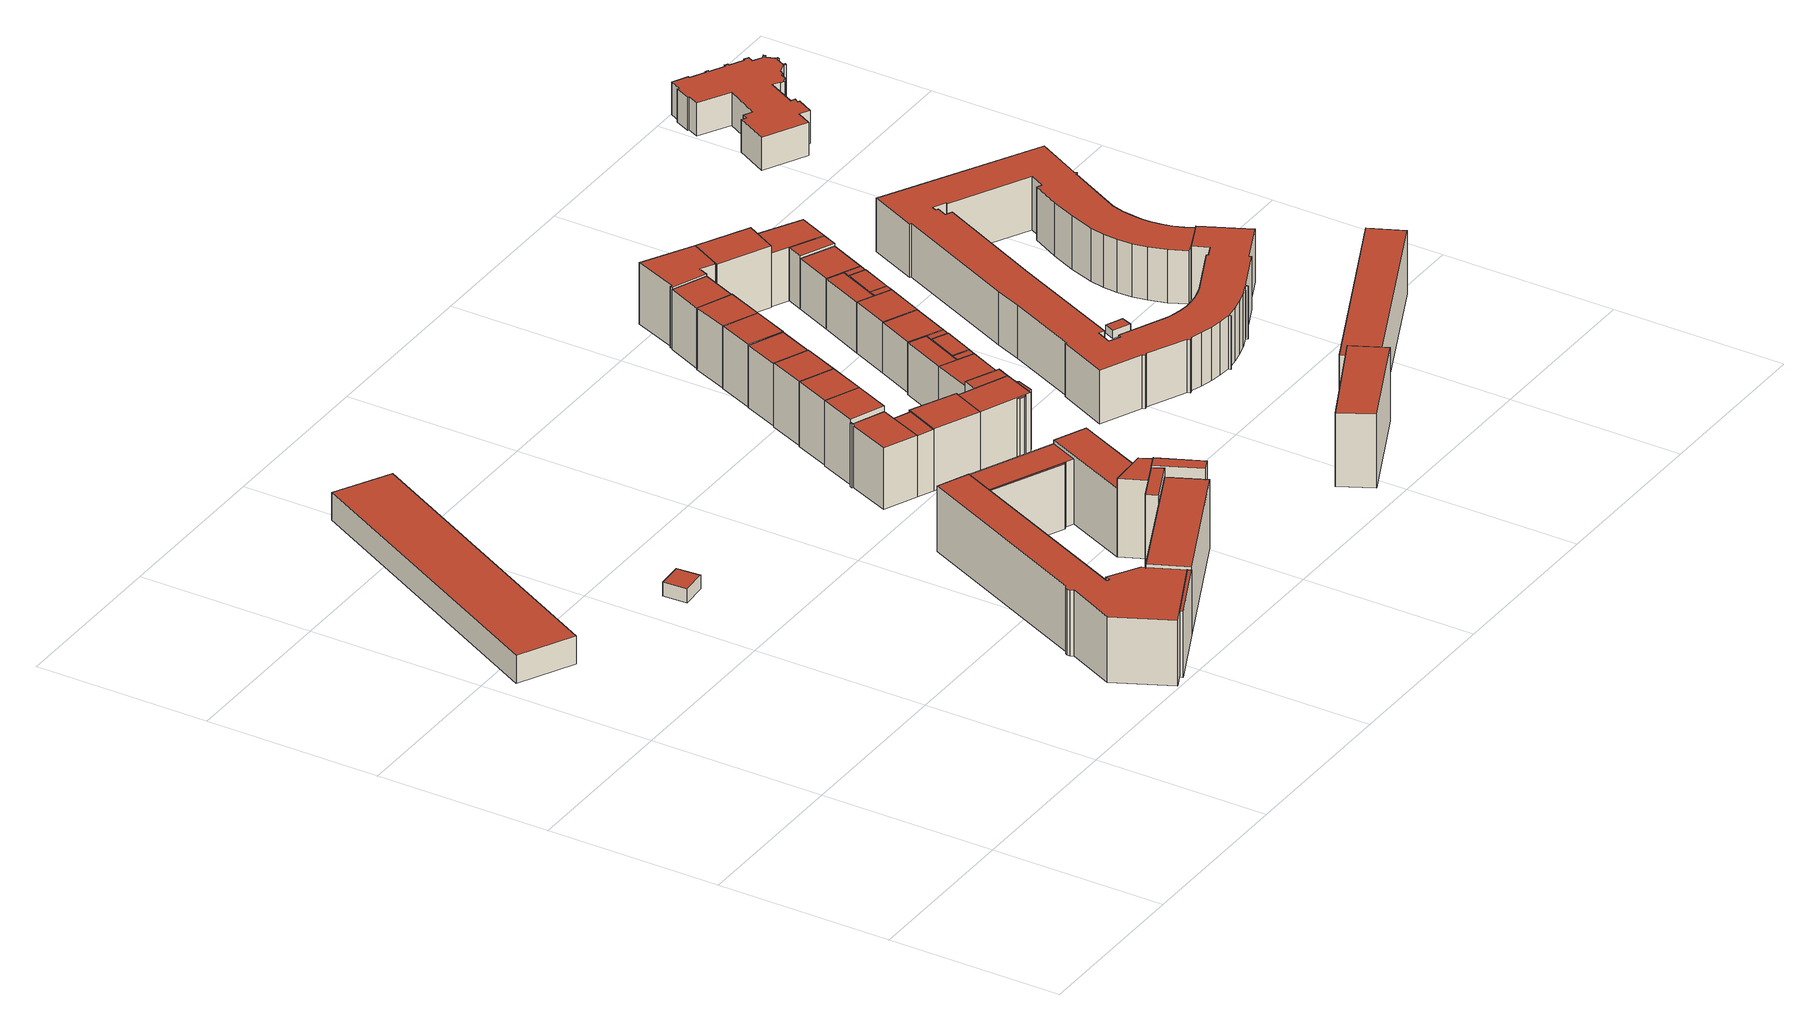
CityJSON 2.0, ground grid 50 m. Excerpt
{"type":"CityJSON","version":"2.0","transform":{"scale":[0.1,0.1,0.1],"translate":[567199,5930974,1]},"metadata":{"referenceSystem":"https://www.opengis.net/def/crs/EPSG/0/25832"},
"CityObjects":{
"building1":{"type":"Building","attributes":{"Gemeindeschluessel":"02000000","function":"31001_2140","roofType":"1000","measuredHeight":8.21,"storeysAboveGround":1},"geometry":[{"type":"Solid","lod":"2","boundaries":[[[[0,1,2,3]],[[4,5,1,0]],[[6,7,5,4]],[[3,2,7,6]],[[4,0,3,6]],[[1,5,7,2]]]],"semantics":{"surfaces":[{"type":"WallSurface"},{"type":"RoofSurface","Flaechenneigung":"90","Flaechenrichtung":"0","Flaechengroesse":"1598.87784743604"},{"type":"GroundSurface"}],"values":[[0,0,0,0,1,2]]}}]},
"building2":{"type":"Building","attributes":{"Gemeindeschluessel":"02000000","function":"31001_2611","roofType":"1000","measuredHeight":4.1,"storeysAboveGround":1},"address":[{"country":"Germany","locality":"Hamburg","thoroughfareNumber":"12","thoroughfareName":"Veddeler Damm","postcode":"20539"}],"geometry":[{"type":"Solid","lod":"2","boundaries":[[[[8,9,10,11]],[[12,13,9,8]],[[14,15,13,12]],[[11,10,15,14]],[[12,8,11,14]],[[9,13,15,10]]]],"semantics":{"surfaces":[{"type":"WallSurface"},{"type":"RoofSurface","Flaechenneigung":"90","Flaechenrichtung":"0","Flaechengroesse":"51.1236365058944"},{"type":"GroundSurface"}],"values":[[0,0,0,0,1,2]]}}]},
"building3":{"type":"Building","attributes":{"Gemeindeschluessel":"02000000","function":"31001_1120"},"children":["building3-1","building3-2","building3-3","building3-4","building3-5","building3-6","building3-7","building3-8","building3-9"]},
"building3-1":{"type":"BuildingPart","attributes":{"roofType":"1000","measuredHeight":19.48,"storeysAboveGround":6},"parents":["building3"],"geometry":[{"type":"Solid","lod":"2","boundaries":[[[[16,17,18,19]],[[20,21,17,16]],[[22,23,21,20]],[[19,18,23,22]],[[20,16,19,22]],[[17,21,23,18]]]],"semantics":{"surfaces":[{"type":"WallSurface"},{"type":"RoofSurface","Flaechenneigung":"90","Flaechenrichtung":"0","Flaechengroesse":"20.2384766675561"},{"type":"GroundSurface"}],"values":[[0,0,0,0,1,2]]}}]},
"building3-2":{"type":"BuildingPart","attributes":{"roofType":"1000","measuredHeight":20.31,"storeysAboveGround":6},"parents":["building3"],"geometry":[{"type":"Solid","lod":"2","boundaries":[[[[24,25,26,27]],[[28,29,25,24]],[[30,17,29,28]],[[27,26,17,30]],[[28,24,27,30]],[[25,29,17,26]]]],"semantics":{"surfaces":[{"type":"WallSurface"},{"type":"RoofSurface","Flaechenneigung":"90","Flaechenrichtung":"0","Flaechengroesse":"475.011597024466"},{"type":"GroundSurface"}],"values":[[0,0,0,0,1,2]]}}]},
"building3-3":{"type":"BuildingPart","attributes":{"roofType":"1000","measuredHeight":22.91,"storeysAboveGround":6},"parents":["building3"],"geometry":[{"type":"Solid","lod":"2","boundaries":[[[[31,32,33,34]],[[35,36,32,31]],[[37,25,36,35]],[[34,33,25,37]],[[35,31,34,37]],[[32,36,25,33]]]],"semantics":{"surfaces":[{"type":"WallSurface"},{"type":"RoofSurface","Flaechenneigung":"90","Flaechenrichtung":"0","Flaechengroesse":"43.514728936818"},{"type":"GroundSurface"}],"values":[[0,0,0,0,1,2]]}}]},
"building3-4":{"type":"BuildingPart","attributes":{"roofType":"1000","measuredHeight":23.54,"storeysAboveGround":6},"parents":["building3"],"geometry":[{"type":"Solid","lod":"2","boundaries":[[[[38,39,36,40]],[[41,42,39,38]],[[43,44,42,41]],[[40,36,44,43]],[[41,38,40,43]],[[39,42,44,36]]]],"semantics":{"surfaces":[{"type":"WallSurface"},{"type":"RoofSurface","Flaechenneigung":"90","Flaechenrichtung":"0","Flaechengroesse":"50.4206105010997"},{"type":"GroundSurface"}],"values":[[0,0,0,0,1,2]]}}]},
"building3-5":{"type":"BuildingPart","attributes":{"roofType":"1000","measuredHeight":20.36,"storeysAboveGround":6},"parents":["building3"],"geometry":[{"type":"Solid","lod":"2","boundaries":[[[[45,46,47,48]],[[49,50,46,45]],[[51,52,50,49]],[[48,47,52,51]],[[49,45,48,51]],[[46,50,52,47]]]],"semantics":{"surfaces":[{"type":"WallSurface"},{"type":"RoofSurface","Flaechenneigung":"90","Flaechenrichtung":"0","Flaechengroesse":"252.966087376576"},{"type":"GroundSurface"}],"values":[[0,0,0,0,1,2]]}}]},
"building3-6":{"type":"BuildingPart","attributes":{"roofType":"1000","measuredHeight":23.19,"storeysAboveGround":6},"parents":["building3"],"geometry":[{"type":"Solid","lod":"2","boundaries":[[[[53,47,54,55]],[[56,52,47,53]],[[57,39,52,56]],[[55,54,39,57]],[[56,53,55,57]],[[47,52,39,54]]]],"semantics":{"surfaces":[{"type":"WallSurface"},{"type":"RoofSurface","Flaechenneigung":"90","Flaechenrichtung":"0","Flaechengroesse":"60.3533731929862"},{"type":"GroundSurface"}],"values":[[0,0,0,0,1,2]]}}]},
"building3-7":{"type":"BuildingPart","attributes":{"roofType":"1000","measuredHeight":19.19,"storeysAboveGround":6},"parents":["building3"],"geometry":[{"type":"Solid","lod":"2","boundaries":[[[[58,59,60,61]],[[62,63,59,58]],[[64,46,63,62]],[[61,60,46,64]],[[62,58,61,64]],[[59,63,46,60]]]],"semantics":{"surfaces":[{"type":"WallSurface"},{"type":"RoofSurface","Flaechenneigung":"90","Flaechenrichtung":"0","Flaechengroesse":"230.353299012765"},{"type":"GroundSurface"}],"values":[[0,0,0,0,1,2]]}}]},
"building3-8":{"type":"BuildingPart","attributes":{"roofType":"1000","measuredHeight":19.19,"storeysAboveGround":6},"parents":["building3"],"geometry":[{"type":"Solid","lod":"2","boundaries":[[[[65,66,67,68]],[[69,70,66,65]],[[58,59,70,69]],[[68,67,59,58]],[[69,65,68,58]],[[66,70,59,67]]]],"semantics":{"surfaces":[{"type":"WallSurface"},{"type":"RoofSurface","Flaechenneigung":"90","Flaechenrichtung":"0","Flaechengroesse":"13.6003538344319"},{"type":"GroundSurface"}],"values":[[0,0,0,0,1,2]]}}]},
"building3-9":{"type":"BuildingPart","attributes":{"roofType":"1000","measuredHeight":19.48,"storeysAboveGround":6},"parents":["building3"],"geometry":[{"type":"Solid","lod":"2","boundaries":[[[[71,72,73,74]],[[75,76,72,71]],[[19,18,76,75]],[[77,78,18,19]],[[79,80,78,77]],[[81,82,80,79]],[[83,84,82,81]],[[85,86,84,83]],[[87,88,86,85]],[[89,90,88,87]],[[91,92,90,89]],[[93,63,92,91]],[[94,95,63,93]],[[74,73,95,94]],[[93,91,89,87,85,83,81,79,77,19,75,71,74,94]],[[72,76,18,78,80,82,84,86,88,90,92,63,95,73]]]],"semantics":{"surfaces":[{"type":"WallSurface"},{"type":"RoofSurface","Flaechenneigung":"90","Flaechenrichtung":"0","Flaechengroesse":"1107.69549004497"},{"type":"GroundSurface"}],"values":[[0,0,0,0,0,0,0,0,0,0,0,0,0,0,1,2]]}}]},
"building4":{"type":"Building","attributes":{"Gemeindeschluessel":"02000000","function":"31001_1010"},"children":["building4-1","building4-2","building4-3","building4-4","building4-5"]},
"building4-1":{"type":"BuildingPart","attributes":{"roofType":"1000","measuredHeight":18.25,"storeysAboveGround":6},"parents":["building4"],"geometry":[{"type":"Solid","lod":"2","boundaries":[[[[96,97,98,99]],[[100,101,97,96]],[[102,103,101,100]],[[99,98,103,102]],[[100,96,99,102]],[[97,101,103,98]]]],"semantics":{"surfaces":[{"type":"WallSurface"},{"type":"RoofSurface","Flaechenneigung":"90","Flaechenrichtung":"0","Flaechengroesse":"144.580535252523"},{"type":"GroundSurface"}],"values":[[0,0,0,0,1,2]]}}]},
"building4-2":{"type":"BuildingPart","attributes":{"roofType":"1000","measuredHeight":18.19,"storeysAboveGround":6},"parents":["building4"],"geometry":[{"type":"Solid","lod":"2","boundaries":[[[[104,105,106,107]],[[108,109,105,104]],[[110,98,109,108]],[[107,106,98,110]],[[108,104,107,110]],[[105,109,98,106]]]],"semantics":{"surfaces":[{"type":"WallSurface"},{"type":"RoofSurface","Flaechenneigung":"90","Flaechenrichtung":"0","Flaechengroesse":"53.3741018314201"},{"type":"GroundSurface"}],"values":[[0,0,0,0,1,2]]}}]},
"building4-3":{"type":"BuildingPart","attributes":{"roofType":"1000","measuredHeight":18.32,"storeysAboveGround":6},"parents":["building4"],"geometry":[{"type":"Solid","lod":"2","boundaries":[[[[111,112,113,114]],[[115,116,112,111]],[[117,109,116,115]],[[114,113,109,117]],[[115,111,114,117]],[[112,116,109,113]]]],"semantics":{"surfaces":[{"type":"WallSurface"},{"type":"RoofSurface","Flaechenneigung":"90","Flaechenrichtung":"0","Flaechengroesse":"152.520920486193"},{"type":"GroundSurface"}],"values":[[0,0,0,0,1,2]]}}]},
"building4-4":{"type":"BuildingPart","attributes":{"roofType":"1000","measuredHeight":18.72,"storeysAboveGround":6},"parents":["building4"],"geometry":[{"type":"Solid","lod":"2","boundaries":[[[[118,119,120,121]],[[122,123,119,118]],[[124,101,123,122]],[[121,120,101,124]],[[122,118,121,124]],[[119,123,101,120]]]],"semantics":{"surfaces":[{"type":"WallSurface"},{"type":"RoofSurface","Flaechenneigung":"90","Flaechenrichtung":"0","Flaechengroesse":"0.419170086538552"},{"type":"GroundSurface"}],"values":[[0,0,0,0,1,2]]}}]},
"building4-5":{"type":"BuildingPart","attributes":{"roofType":"1000","measuredHeight":18.32,"storeysAboveGround":6},"parents":["building4"],"geometry":[{"type":"Solid","lod":"2","boundaries":[[[[125,126,112,111]],[[127,128,126,125]],[[111,112,128,127]],[[125,111,127]],[[126,128,112]]]],"semantics":{"surfaces":[{"type":"WallSurface"},{"type":"RoofSurface","Flaechenneigung":"90","Flaechenrichtung":"0","Flaechengroesse":"0.0315678444170683"},{"type":"GroundSurface"}],"values":[[0,0,0,1,2]]}}]},
"building5":{"type":"Building","attributes":{"Gemeindeschluessel":"02000000","function":"31001_1100","roofType":"1000","measuredHeight":19.37,"storeysAboveGround":6},"address":[{"country":"Germany","locality":"Hamburg","thoroughfareNumber":"39","thoroughfareName":"Am Gleise","postcode":"20539"}],"geometry":[{"type":"Solid","lod":"2","boundaries":[[[[129,130,131,132]],[[133,134,130,129]],[[135,136,134,133]],[[132,131,136,135]],[[133,129,132,135]],[[130,134,136,131]]]],"semantics":{"surfaces":[{"type":"WallSurface"},{"type":"RoofSurface","Flaechenneigung":"90","Flaechenrichtung":"0","Flaechengroesse":"117.301415499169"},{"type":"GroundSurface"}],"values":[[0,0,0,0,1,2]]}}]},
"building6":{"type":"Building","attributes":{"Gemeindeschluessel":"02000000","function":"31001_1100","roofType":"1000","measuredHeight":19.08,"storeysAboveGround":6},"address":[{"country":"Germany","locality":"Hamburg","thoroughfareNumber":"38","thoroughfareName":"Am Gleise","postcode":"20539"}],"geometry":[{"type":"Solid","lod":"2","boundaries":[[[[137,138,139,140]],[[133,141,138,137]],[[129,142,141,133]],[[140,139,142,129]],[[133,137,140,129]],[[138,141,142,139]]]],"semantics":{"surfaces":[{"type":"WallSurface"},{"type":"RoofSurface","Flaechenneigung":"90","Flaechenrichtung":"0","Flaechengroesse":"117.122121493033"},{"type":"GroundSurface"}],"values":[[0,0,0,0,1,2]]}}]},
"building7":{"type":"Building","attributes":{"Gemeindeschluessel":"02000000","function":"31001_1010","roofType":"1000","measuredHeight":18.89,"storeysAboveGround":6},"address":[{"country":"Germany","locality":"Hamburg","thoroughfareNumber":"37","thoroughfareName":"Am Gleise","postcode":"20539"}],"geometry":[{"type":"Solid","lod":"2","boundaries":[[[[143,144,145,140]],[[146,147,144,143]],[[137,148,147,146]],[[140,145,148,137]],[[146,143,140,137]],[[144,147,148,145]]]],"semantics":{"surfaces":[{"type":"WallSurface"},{"type":"RoofSurface","Flaechenneigung":"90","Flaechenrichtung":"0","Flaechengroesse":"116.671436003389"},{"type":"GroundSurface"}],"values":[[0,0,0,0,1,2]]}}]},
"building8":{"type":"Building","attributes":{"Gemeindeschluessel":"02000000","function":"31001_1010"},"children":["building8-1","building8-2","building8-3","building8-4"]},
"building8-1":{"type":"BuildingPart","attributes":{"roofType":"1000","measuredHeight":17.76,"storeysAboveGround":6},"parents":["building8"],"geometry":[{"type":"Solid","lod":"2","boundaries":[[[[149,150,151,152]],[[153,154,150,149]],[[155,156,154,153]],[[152,151,156,155]],[[153,149,152,155]],[[150,154,156,151]]]],"semantics":{"surfaces":[{"type":"WallSurface"},{"type":"RoofSurface","Flaechenneigung":"90","Flaechenrichtung":"0","Flaechengroesse":"155.997588769019"},{"type":"GroundSurface"}],"values":[[0,0,0,0,1,2]]}}]},
"building8-2":{"type":"BuildingPart","attributes":{"roofType":"1000","measuredHeight":17.75,"storeysAboveGround":6},"parents":["building8"],"geometry":[{"type":"Solid","lod":"2","boundaries":[[[[157,158,159,160]],[[161,162,158,157]],[[153,154,162,161]],[[160,159,154,153]],[[161,157,160,153]],[[158,162,154,159]]]],"semantics":{"surfaces":[{"type":"WallSurface"},{"type":"RoofSurface","Flaechenneigung":"90","Flaechenrichtung":"0","Flaechengroesse":"39.8793027315637"},{"type":"GroundSurface"}],"values":[[0,0,0,0,1,2]]}}]},
"building8-3":{"type":"BuildingPart","attributes":{"roofType":"1000","measuredHeight":17.76,"storeysAboveGround":6},"parents":["building8"],"geometry":[{"type":"Solid","lod":"2","boundaries":[[[[163,164,165,166]],[[167,168,164,163]],[[169,170,168,167]],[[166,165,170,169]],[[167,163,166,169]],[[164,168,170,165]]]],"semantics":{"surfaces":[{"type":"WallSurface"},{"type":"RoofSurface","Flaechenneigung":"90","Flaechenrichtung":"0","Flaechengroesse":"4.42548592346899"},{"type":"GroundSurface"}],"values":[[0,0,0,0,1,2]]}}]},
"building8-4":{"type":"BuildingPart","attributes":{"roofType":"1000","measuredHeight":17.76,"storeysAboveGround":6},"parents":["building8"],"geometry":[{"type":"Solid","lod":"2","boundaries":[[[[171,172,173,174]],[[175,176,172,171]],[[177,178,176,175]],[[174,173,178,177]],[[175,171,174,177]],[[172,176,178,173]]]],"semantics":{"surfaces":[{"type":"WallSurface"},{"type":"RoofSurface","Flaechenneigung":"90","Flaechenrichtung":"0","Flaechengroesse":"1.56717846782718"},{"type":"GroundSurface"}],"values":[[0,0,0,0,1,2]]}}]},
"building9":{"type":"Building","attributes":{"Gemeindeschluessel":"02000000","function":"31001_1010","roofType":"1000","measuredHeight":18.41,"storeysAboveGround":5},"address":[{"country":"Germany","locality":"Hamburg","thoroughfareNumber":"36","thoroughfareName":"Am Gleise","postcode":"20539"}],"geometry":[{"type":"Solid","lod":"2","boundaries":[[[[179,180,181,182]],[[183,184,180,179]],[[185,186,184,183]],[[182,181,186,185]],[[183,179,182,185]],[[180,184,186,181]]]],"semantics":{"surfaces":[{"type":"WallSurface"},{"type":"RoofSurface","Flaechenneigung":"90","Flaechenrichtung":"0","Flaechengroesse":"116.583416994114"},{"type":"GroundSurface"}],"values":[[0,0,0,0,1,2]]}}]},
"building10":{"type":"Building","attributes":{"Gemeindeschluessel":"02000000","function":"31001_1010"},"children":["building10-1","building10-2"]},
"building10-1":{"type":"BuildingPart","attributes":{"roofType":"1000","measuredHeight":16.32,"storeysAboveGround":4},"parents":["building10"],"geometry":[{"type":"Solid","lod":"2","boundaries":[[[[187,188,189,190]],[[191,192,188,187]],[[193,194,192,191]],[[190,189,194,193]],[[191,187,190,193]],[[188,192,194,189]]]],"semantics":{"surfaces":[{"type":"WallSurface"},{"type":"RoofSurface","Flaechenneigung":"90","Flaechenrichtung":"0","Flaechengroesse":"121.783193025141"},{"type":"GroundSurface"}],"values":[[0,0,0,0,1,2]]}}]},
"building10-2":{"type":"BuildingPart","attributes":{"roofType":"1000","measuredHeight":16.32,"storeysAboveGround":4},"parents":["building10"],"geometry":[{"type":"Solid","lod":"2","boundaries":[[[[195,196,197,198]],[[199,200,196,195]],[[191,192,200,199]],[[198,197,192,191]],[[199,195,198,191]],[[196,200,192,197]]]],"semantics":{"surfaces":[{"type":"WallSurface"},{"type":"RoofSurface","Flaechenneigung":"90","Flaechenrichtung":"0","Flaechengroesse":"11.161284973459"},{"type":"GroundSurface"}],"values":[[0,0,0,0,1,2]]}}]},
"building11":{"type":"Building","attributes":{"Gemeindeschluessel":"02000000","function":"31001_1010","roofType":"1000","measuredHeight":18.36,"storeysAboveGround":5},"address":[{"country":"Germany","locality":"Hamburg","thoroughfareNumber":"35","thoroughfareName":"Am Gleise","postcode":"20539"}],"geometry":[{"type":"Solid","lod":"2","boundaries":[[[[201,202,203,204]],[[205,206,202,201]],[[207,208,206,205]],[[204,203,208,207]],[[205,201,204,207]],[[202,206,208,203]]]],"semantics":{"surfaces":[{"type":"WallSurface"},{"type":"RoofSurface","Flaechenneigung":"90","Flaechenrichtung":"0","Flaechengroesse":"117.001571006438"},{"type":"GroundSurface"}],"values":[[0,0,0,0,1,2]]}}]},
"building12":{"type":"Building","attributes":{"Gemeindeschluessel":"02000000","function":"31001_1010","roofType":"1000","measuredHeight":18.22,"storeysAboveGround":5},"address":[{"country":"Germany","locality":"Hamburg","thoroughfareNumber":"34","thoroughfareName":"Am Gleise","postcode":"20539"}],"geometry":[{"type":"Solid","lod":"2","boundaries":[[[[209,210,211,212]],[[201,213,210,209]],[[204,214,213,201]],[[212,211,214,204]],[[201,209,212,204]],[[210,213,214,211]]]],"semantics":{"surfaces":[{"type":"WallSurface"},{"type":"RoofSurface","Flaechenneigung":"90","Flaechenrichtung":"0","Flaechengroesse":"118.142416499075"},{"type":"GroundSurface"}],"values":[[0,0,0,0,1,2]]}}]},
"building13":{"type":"Building","attributes":{"Gemeindeschluessel":"02000000","function":"31001_1010"},"children":["building13-1","building13-2"]},
"building13-1":{"type":"BuildingPart","attributes":{"roofType":"1000","measuredHeight":15.54,"storeysAboveGround":4},"parents":["building13"],"geometry":[{"type":"Solid","lod":"2","boundaries":[[[[215,216,217,218]],[[219,220,216,215]],[[221,222,220,219]],[[218,217,222,221]],[[219,215,218,221]],[[216,220,222,217]]]],"semantics":{"surfaces":[{"type":"WallSurface"},{"type":"RoofSurface","Flaechenneigung":"90","Flaechenrichtung":"0","Flaechengroesse":"48.4548168697514"},{"type":"GroundSurface"}],"values":[[0,0,0,0,1,2]]}}]},
"building13-2":{"type":"BuildingPart","attributes":{"roofType":"1000","measuredHeight":15.31,"storeysAboveGround":4},"parents":["building13"],"geometry":[{"type":"Solid","lod":"2","boundaries":[[[[223,224,225,226]],[[227,228,224,223]],[[229,230,228,227]],[[226,225,230,229]],[[227,223,226,229]],[[224,228,230,225]]]],"semantics":{"surfaces":[{"type":"WallSurface"},{"type":"RoofSurface","Flaechenneigung":"90","Flaechenrichtung":"0","Flaechengroesse":"76.9358450035283"},{"type":"GroundSurface"}],"values":[[0,0,0,0,1,2]]}}]},
"building14":{"type":"Building","attributes":{"Gemeindeschluessel":"02000000","function":"31001_1010","roofType":"1000","measuredHeight":17.83,"storeysAboveGround":5},"address":[{"country":"Germany","locality":"Hamburg","thoroughfareNumber":"33","thoroughfareName":"Am Gleise","postcode":"20539"}],"geometry":[{"type":"Solid","lod":"2","boundaries":[[[[231,232,233,234]],[[235,236,232,231]],[[237,238,236,235]],[[234,233,238,237]],[[235,231,234,237]],[[232,236,238,233]]]],"semantics":{"surfaces":[{"type":"WallSurface"},{"type":"RoofSurface","Flaechenneigung":"90","Flaechenrichtung":"0","Flaechengroesse":"117.861882002803"},{"type":"GroundSurface"}],"values":[[0,0,0,0,1,2]]}}]},
"building15":{"type":"Building","attributes":{"Gemeindeschluessel":"02000000","function":"31001_1010"},"children":["building15-1","building15-2"]},
"building15-1":{"type":"BuildingPart","attributes":{"roofType":"1000","measuredHeight":14.93,"storeysAboveGround":4},"parents":["building15"],"geometry":[{"type":"Solid","lod":"2","boundaries":[[[[239,240,241,242]],[[243,244,240,239]],[[245,246,244,243]],[[242,241,246,245]],[[243,239,242,245]],[[240,244,246,241]]]],"semantics":{"surfaces":[{"type":"WallSurface"},{"type":"RoofSurface","Flaechenneigung":"90","Flaechenrichtung":"0","Flaechengroesse":"121.372772310471"},{"type":"GroundSurface"}],"values":[[0,0,0,0,1,2]]}}]},
"building15-2":{"type":"BuildingPart","attributes":{"roofType":"1000","measuredHeight":14.93,"storeysAboveGround":4},"parents":["building15"],"geometry":[{"type":"Solid","lod":"2","boundaries":[[[[247,248,246,245]],[[249,250,248,247]],[[251,252,250,249]],[[245,246,252,251]],[[249,247,245,251]],[[248,250,252,246]]]],"semantics":{"surfaces":[{"type":"WallSurface"},{"type":"RoofSurface","Flaechenneigung":"90","Flaechenrichtung":"0","Flaechengroesse":"11.2819816878413"},{"type":"GroundSurface"}],"values":[[0,0,0,0,1,2]]}}]},
"building16":{"type":"Building","attributes":{"Gemeindeschluessel":"02000000","function":"31001_1010"},"children":["building16-1","building16-2"]},
"building16-1":{"type":"BuildingPart","attributes":{"roofType":"1000","measuredHeight":15.08,"storeysAboveGround":4},"parents":["building16"],"geometry":[{"type":"Solid","lod":"2","boundaries":[[[[253,254,255,256]],[[257,258,254,253]],[[259,260,258,257]],[[256,255,260,259]],[[257,253,256,259]],[[254,258,260,255]]]],"semantics":{"surfaces":[{"type":"WallSurface"},{"type":"RoofSurface","Flaechenneigung":"90","Flaechenrichtung":"0","Flaechengroesse":"120.916616973778"},{"type":"GroundSurface"}],"values":[[0,0,0,0,1,2]]}}]},
"building16-2":{"type":"BuildingPart","attributes":{"roofType":"1000","measuredHeight":15.08,"storeysAboveGround":4},"parents":["building16"],"geometry":[{"type":"Solid","lod":"2","boundaries":[[[[261,262,263,264]],[[265,266,262,261]],[[257,258,266,265]],[[264,263,258,257]],[[265,261,264,257]],[[262,266,258,263]]]],"semantics":{"surfaces":[{"type":"WallSurface"},{"type":"RoofSurface","Flaechenneigung":"90","Flaechenrichtung":"0","Flaechengroesse":"11.0500495217619"},{"type":"GroundSurface"}],"values":[[0,0,0,0,1,2]]}}]},
"building17":{"type":"Building","attributes":{"Gemeindeschluessel":"02000000","function":"31001_1010","roofType":"1000","measuredHeight":18.07,"storeysAboveGround":5},"address":[{"country":"Germany","locality":"Hamburg","thoroughfareNumber":"32","thoroughfareName":"Am Gleise","postcode":"20539"}],"geometry":[{"type":"Solid","lod":"2","boundaries":[[[[267,268,269,270]],[[271,272,268,267]],[[273,274,272,271]],[[275,276,274,273]],[[277,278,276,275]],[[279,280,278,277]],[[281,282,280,279]],[[283,284,282,281]],[[285,286,284,283]],[[270,269,286,285]],[[283,281,279,277,275,273,271,267,270,285]],[[268,272,274,276,278,280,282,284,286,269]]]],"semantics":{"surfaces":[{"type":"WallSurface"},{"type":"RoofSurface","Flaechenneigung":"90","Flaechenrichtung":"0","Flaechengroesse":"197.968572009952"},{"type":"GroundSurface"}],"values":[[0,0,0,0,0,0,0,0,0,0,1,2]]}}]},
"building18":{"type":"Building","attributes":{"Gemeindeschluessel":"02000000","function":"31001_1010"},"children":["building18-1","building18-2"]},
"building18-1":{"type":"BuildingPart","attributes":{"roofType":"1000","measuredHeight":15.01,"storeysAboveGround":4},"parents":["building18"],"geometry":[{"type":"Solid","lod":"2","boundaries":[[[[265,287,288,289]],[[261,290,287,265]],[[291,292,290,261]],[[289,288,292,291]],[[261,265,289,291]],[[287,290,292,288]]]],"semantics":{"surfaces":[{"type":"WallSurface"},{"type":"RoofSurface","Flaechenneigung":"90","Flaechenrichtung":"0","Flaechengroesse":"48.1558283930557"},{"type":"GroundSurface"}],"values":[[0,0,0,0,1,2]]}}]},
"building18-2":{"type":"BuildingPart","attributes":{"roofType":"1000","measuredHeight":14.85,"storeysAboveGround":4},"parents":["building18"],"geometry":[{"type":"Solid","lod":"2","boundaries":[[[[293,294,295,296]],[[297,298,294,293]],[[299,300,298,297]],[[296,295,300,299]],[[297,293,296,299]],[[294,298,300,295]]]],"semantics":{"surfaces":[{"type":"WallSurface"},{"type":"RoofSurface","Flaechenneigung":"90","Flaechenrichtung":"0","Flaechengroesse":"73.3580180100912"},{"type":"GroundSurface"}],"values":[[0,0,0,0,1,2]]}}]},
"building19":{"type":"Building","attributes":{"Gemeindeschluessel":"02000000","function":"31001_1010"},"children":["building19-1","building19-2"]},
"building19-1":{"type":"BuildingPart","attributes":{"roofType":"1000","measuredHeight":18.11,"storeysAboveGround":5},"parents":["building19"],"geometry":[{"type":"Solid","lod":"2","boundaries":[[[[301,302,303,277]],[[304,305,302,301]],[[277,303,305,304]],[[301,277,304]],[[302,305,303]]]],"semantics":{"surfaces":[{"type":"WallSurface"},{"type":"RoofSurface","Flaechenneigung":"90","Flaechenrichtung":"0","Flaechengroesse":"0.0523484541824506"},{"type":"GroundSurface"}],"values":[[0,0,0,1,2]]}}]},
"building19-2":{"type":"BuildingPart","attributes":{"roofType":"1000","measuredHeight":18.11,"storeysAboveGround":5},"parents":["building19"],"geometry":[{"type":"Solid","lod":"2","boundaries":[[[[306,307,308,275]],[[309,310,307,306]],[[301,302,310,309]],[[275,308,302,301]],[[309,306,275,301]],[[307,310,302,308]]]],"semantics":{"surfaces":[{"type":"WallSurface"},{"type":"RoofSurface","Flaechenneigung":"90","Flaechenrichtung":"0","Flaechengroesse":"169.377530057136"},{"type":"GroundSurface"}],"values":[[0,0,0,0,1,2]]}}]},
"building20":{"type":"Building","attributes":{"Gemeindeschluessel":"02000000","function":"31001_1010"},"children":["building20-1","building20-2"]},
"building20-1":{"type":"BuildingPart","attributes":{"roofType":"1000","measuredHeight":18.86,"storeysAboveGround":5},"parents":["building20"],"geometry":[{"type":"Solid","lod":"2","boundaries":[[[[311,312,313,314]],[[315,316,312,311]],[[317,318,316,315]],[[314,313,318,317]],[[315,311,314,317]],[[312,316,318,313]]]],"semantics":{"surfaces":[{"type":"WallSurface"},{"type":"RoofSurface","Flaechenneigung":"90","Flaechenrichtung":"0","Flaechengroesse":"631.266614686218"},{"type":"GroundSurface"}],"values":[[0,0,0,0,1,2]]}}]},
"building20-2":{"type":"BuildingPart","attributes":{"roofType":"1000","measuredHeight":21.85,"storeysAboveGround":5},"parents":["building20"],"geometry":[{"type":"Solid","lod":"2","boundaries":[[[[319,320,321,322]],[[323,324,320,319]],[[325,326,324,323]],[[322,321,326,325]],[[323,319,322,325]],[[320,324,326,321]]]],"semantics":{"surfaces":[{"type":"WallSurface"},{"type":"RoofSurface","Flaechenneigung":"90","Flaechenrichtung":"0","Flaechengroesse":"339.683296038861"},{"type":"GroundSurface"}],"values":[[0,0,0,0,1,2]]}}]},
"building21":{"type":"Building","attributes":{"Gemeindeschluessel":"02000000","function":"31001_1010"},"children":["building21-1","building21-2"]},
"building21-1":{"type":"BuildingPart","attributes":{"roofType":"1000","measuredHeight":14.95,"storeysAboveGround":4},"parents":["building21"],"geometry":[{"type":"Solid","lod":"2","boundaries":[[[[327,300,292,328]],[[329,330,300,327]],[[331,288,330,329]],[[328,292,288,331]],[[329,327,328,331]],[[300,330,288,292]]]],"semantics":{"surfaces":[{"type":"WallSurface"},{"type":"RoofSurface","Flaechenneigung":"90","Flaechenrichtung":"0","Flaechengroesse":"11.3192189586445"},{"type":"GroundSurface"}],"values":[[0,0,0,0,1,2]]}}]},
"building21-2":{"type":"BuildingPart","attributes":{"roofType":"1000","measuredHeight":14.95,"storeysAboveGround":4},"parents":["building21"],"geometry":[{"type":"Solid","lod":"2","boundaries":[[[[332,333,298,334]],[[335,336,333,332]],[[329,330,336,335]],[[334,298,330,329]],[[335,332,334,329]],[[333,336,330,298]]]],"semantics":{"surfaces":[{"type":"WallSurface"},{"type":"RoofSurface","Flaechenneigung":"90","Flaechenrichtung":"0","Flaechengroesse":"120.066493049151"},{"type":"GroundSurface"}],"values":[[0,0,0,0,1,2]]}}]},
"building22":{"type":"Building","attributes":{"Gemeindeschluessel":"02000000","function":"31001_1010"},"children":["building22-1","building22-2"]},
"building22-1":{"type":"BuildingPart","attributes":{"roofType":"1000","measuredHeight":15.7,"storeysAboveGround":5},"parents":["building22"],"geometry":[{"type":"Solid","lod":"2","boundaries":[[[[337,338,339,340]],[[341,336,338,337]],[[342,333,336,341]],[[340,339,333,342]],[[341,337,340,342]],[[338,336,333,339]]]],"semantics":{"surfaces":[{"type":"WallSurface"},{"type":"RoofSurface","Flaechenneigung":"90","Flaechenrichtung":"0","Flaechengroesse":"49.5127535549228"},{"type":"GroundSurface"}],"values":[[0,0,0,0,1,2]]}}]},
"building22-2":{"type":"BuildingPart","attributes":{"roofType":"1000","measuredHeight":15.75,"storeysAboveGround":5},"parents":["building22"],"geometry":[{"type":"Solid","lod":"2","boundaries":[[[[343,307,344,345]],[[346,347,307,343]],[[348,338,347,346]],[[345,344,338,348]],[[346,343,345,348]],[[307,347,338,344]]]],"semantics":{"surfaces":[{"type":"WallSurface"},{"type":"RoofSurface","Flaechenneigung":"90","Flaechenrichtung":"0","Flaechengroesse":"147.352715938186"},{"type":"GroundSurface"}],"values":[[0,0,0,0,1,2]]}}]},
"building23":{"type":"Building","attributes":{"Gemeindeschluessel":"02000000","function":"31001_2621","roofType":"1000","measuredHeight":2.39,"storeysAboveGround":1},"geometry":[{"type":"Solid","lod":"2","boundaries":[[[[349,350,351,352]],[[353,354,350,349]],[[355,356,354,353]],[[352,351,356,355]],[[353,349,352,355]],[[350,354,356,351]]]],"semantics":{"surfaces":[{"type":"WallSurface"},{"type":"RoofSurface","Flaechenneigung":"90","Flaechenrichtung":"0","Flaechengroesse":"17.6123630006983"},{"type":"GroundSurface"}],"values":[[0,0,0,0,1,2]]}}]},
"building24":{"type":"Building","attributes":{"Gemeindeschluessel":"02000000","function":"31001_1130","roofType":"1000","measuredHeight":15.68,"storeysAboveGround":5},"address":[{"country":"Germany","locality":"Hamburg","thoroughfareNumber":"79","thoroughfareName":"Wilhelmsburger Straße","postcode":"20539"}],"geometry":[{"type":"MultiSurface","lod":"2","boundaries":[[[357,358,359,360]],[[361,362,358,357]],[[363,364,362,361]],[[365,366,364,363]],[[367,368,366,365]],[[369,370,368,367]],[[371,372,370,369]],[[373,374,372,371]],[[375,376,374,373]],[[377,378,376,375]],[[379,380,378,377]],[[381,382,380,379]],[[383,384,382,381]],[[385,386,384,383]],[[387,388,386,385]],[[389,390,388,387]],[[391,392,390,389]],[[393,394,392,391]],[[395,396,394,393]],[[397,398,396,395]],[[399,400,398,397]],[[401,402,400,399]],[[403,404,402,401]],[[405,406,404,403]],[[407,408,406,405]],[[409,410,408,407]],[[411,412,410,409]],[[413,414,412,411]],[[415,416,414,413]],[[417,418,416,415]],[[419,420,418,417]],[[421,422,420,419]],[[423,424,422,421]],[[425,426,424,423]],[[427,428,426,425]],[[429,430,428,427]],[[431,432,430,429]],[[433,434,432,431]],[[435,436,434,433]],[[437,438,436,435]],[[439,440,438,437]],[[441,442,440,439]],[[443,444,442,441]],[[445,446,444,443]],[[447,448,446,445]],[[449,450,448,447]],[[451,452,450,449]],[[453,454,452,451]],[[455,456,454,453]],[[457,458,456,455]],[[459,460,458,457]],[[461,462,460,459]],[[463,464,462,461]],[[465,466,464,463]],[[467,468,466,465]],[[469,470,468,467]],[[471,472,470,469]],[[473,474,472,471]],[[475,476,474,473]],[[477,478,476,475]],[[479,480,478,477]],[[481,482,480,479]],[[483,484,482,481]],[[409,410,484,483]],[[485,486,408,407]],[[487,488,486,485]],[[489,490,488,487]],[[491,492,490,489]],[[493,494,492,491]],[[495,496,494,493]],[[497,498,496,495]],[[499,500,498,497]],[[501,502,500,499]],[[503,504,502,501]],[[505,506,504,503]],[[507,508,506,505]],[[509,510,508,507]],[[511,512,510,509]],[[513,514,512,511]],[[515,516,514,513]],[[517,518,516,515]],[[360,359,518,517]],[[515,513,511,509,507,505,503,501,499,497,495,493,491,489,487,485,407,409,483,481,479,477,475,473,471,469,467,465,463,461,459,457,455,453,451,449,447,445,443,441,439,437,435,433,431,429,427,425,423,421,419,417,415,413,411,409,407,405,403,401,399,397,395,393,391,389,387,385,383,381,379,377,375,373,371,369,367,365,363,361,357,360,517]],[[358,362,364,366,368,370,372,374,376,378,380,382,384,386,388,390,392,394,396,398,400,402,404,406,408,410,412,414,416,418,420,422,424,426,428,430,432,434,436,438,440,442,444,446,448,450,452,454,456,458,460,462,464,466,468,470,472,474,476,478,480,482,484,410,408,486,488,490,492,494,496,498,500,502,504,506,508,510,512,514,516,518,359]]],"semantics":{"surfaces":[{"type":"WallSurface"},{"type":"RoofSurface","Flaechenneigung":"90","Flaechenrichtung":"0","Flaechengroesse":"2898.67167046288"},{"type":"GroundSurface"}],"values":[0,0,0,0,0,0,0,0,0,0,0,0,0,0,0,0,0,0,0,0,0,0,0,0,0,0,0,0,0,0,0,0,0,0,0,0,0,0,0,0,0,0,0,0,0,0,0,0,0,0,0,0,0,0,0,0,0,0,0,0,0,0,0,0,0,0,0,0,0,0,0,0,0,0,0,0,0,0,0,0,0,0,1,2]}}]},
"building25":{"type":"Building","attributes":{"Gemeindeschluessel":"02000000","function":"31001_3041","roofType":"1000","measuredHeight":9.7,"storeysAboveGround":1},"address":[{"country":"Germany","locality":"Hamburg","thoroughfareNumber":"73","thoroughfareName":"Wilhelmsburger Straße","postcode":"20539"}],"geometry":[{"type":"Solid","lod":"2","boundaries":[[[[519,520,521,522]],[[523,524,520,519]],[[525,526,524,523]],[[527,528,526,525]],[[529,530,528,527]],[[531,532,530,529]],[[533,534,532,531]],[[535,536,534,533]],[[537,538,536,535]],[[539,540,538,537]],[[541,542,540,539]],[[543,544,542,541]],[[545,546,544,543]],[[547,548,546,545]],[[549,550,548,547]],[[551,552,550,549]],[[553,554,552,551]],[[555,556,554,553]],[[557,558,556,555]],[[559,560,558,557]],[[561,562,560,559]],[[563,564,562,561]],[[565,566,564,563]],[[567,568,566,565]],[[569,570,568,567]],[[571,572,570,569]],[[573,574,572,571]],[[575,576,574,573]],[[577,578,576,575]],[[579,580,578,577]],[[581,582,580,579]],[[583,584,582,581]],[[585,586,584,583]],[[587,588,586,585]],[[589,590,588,587]],[[591,592,590,589]],[[593,594,592,591]],[[595,596,594,593]],[[597,598,596,595]],[[599,600,598,597]],[[601,602,600,599]],[[603,604,602,601]],[[605,606,604,603]],[[607,608,606,605]],[[609,610,608,607]],[[611,612,610,609]],[[613,614,612,611]],[[615,616,614,613]],[[617,618,616,615]],[[619,620,618,617]],[[621,622,620,619]],[[623,624,622,621]],[[625,626,624,623]],[[522,521,626,625]],[[623,621,619,617,615,613,611,609,607,605,603,601,599,597,595,593,591,589,587,585,583,581,579,577,575,573,571,569,567,565,563,561,559,557,555,553,551,549,547,545,543,541,539,537,535,533,531,529,527,525,523,519,522,625]],[[520,524,526,528,530,532,534,536,538,540,542,544,546,548,550,552,554,556,558,560,562,564,566,568,570,572,574,576,578,580,582,584,586,588,590,592,594,596,598,600,602,604,606,608,610,612,614,616,618,620,622,624,626,521]]]],"semantics":{"surfaces":[{"type":"WallSurface"},{"type":"RoofSurface","Flaechenneigung":"90","Flaechenrichtung":"0","Flaechengroesse":"617.744871990088"},{"type":"GroundSurface"}],"values":[[0,0,0,0,0,0,0,0,0,0,0,0,0,0,0,0,0,0,0,0,0,0,0,0,0,0,0,0,0,0,0,0,0,0,0,0,0,0,0,0,0,0,0,0,0,0,0,0,0,0,0,0,0,0,1,2]]}}]}
},
"vertices":[
[429,2198,129],[429,2198,47],[7,1401,47],[7,1401,129],[585,2114,129],[585,2114,47],[164,1319,129],[164,1319,47],
[675,1336,52],[675,1336,11],[601,1331,11],[601,1331,52],[679,1267,52],[679,1267,11],[606,1262,52],[606,1262,11],
[1131,101,204],[1131,101,10],[1126,111,10],[1126,111,204],[950,17,204],[950,17,10],[946,25,204],[946,25,10],
[1460,380,213],[1460,380,10],[1082,206,10],[1082,206,213],[1508,278,213],[1508,278,10],[1131,101,213],
[1328,357,239],[1328,357,10],[1342,326,10],[1342,326,239],[1445,411,239],[1445,411,10],[1460,380,239],
[1479,426,245],[1479,426,10],[1445,411,245],[1537,302,245],[1537,302,10],[1504,287,245],[1504,287,10],
[1466,709,213],[1466,709,10],[1352,454,10],[1352,454,213],[1557,669,213],[1557,669,10],[1463,460,213],[1463,460,10],
[1352,454,242],[1385,383,10],[1385,383,242],[1463,460,242],[1479,426,242],
[1193,735,202],[1193,735,10],[1430,628,10],[1430,628,202],[1229,815,202],[1229,815,10],[1466,709,202],
[1399,635,202],[1399,635,10],[1407,638,10],[1407,638,202],[1190,730,202],[1190,730,10],
[991,268,204],[991,268,10],[984,253,10],[984,253,204],[1077,217,204],[1077,217,10],[907,6,204],[907,6,10],[830,166,204],[830,166,10],[895,303,204],[895,303,10],[890,311,204],[890,311,10],[890,320,204],[890,320,10],[894,327,204],[894,327,10],[902,332,204],[902,332,10],[1140,854,204],[1140,854,10],[1229,815,204],[976,257,204],[976,257,10],
[1239,1070,193],[1239,1070,11],[1334,1029,11],[1334,1029,193],[1293,1199,193],[1293,1199,11],[1388,1159,193],[1388,1159,11],
[1423,1103,192],[1423,1103,11],[1373,1124,11],[1373,1124,192],[1380,1009,192],[1380,1009,11],[1334,1029,192],
[1554,1049,194],[1554,1049,11],[1425,1109,11],[1425,1109,194],[1510,952,194],[1510,952,11],[1380,1009,194],
[1286,1191,198],[1286,1191,11],[1289,1189,11],[1289,1189,198],[1290,1200,198],[1290,1200,11],[1293,1199,198],
[1555,1048,194],[1555,1048,11],[1551,1043,194],[1551,1043,11],
[1333,1301,209],[1333,1301,16],[1290,1200,16],[1290,1200,209],[1432,1259,209],[1432,1259,16],[1388,1159,209],[1388,1159,16],
[1474,1360,209],[1474,1360,18],[1376,1402,18],[1376,1402,209],[1432,1259,18],[1333,1301,18],
[1418,1502,209],[1418,1502,20],[1376,1402,20],[1517,1460,209],[1517,1460,20],[1474,1360,20],
[1551,1043,193],[1551,1043,16],[1510,952,16],[1510,952,193],[1694,983,193],[1694,983,16],[1655,891,193],[1655,891,16],
[1615,1060,193],[1615,1060,16],[1599,1023,16],[1599,1023,193],[1709,1017,193],[1709,1017,16],
[1685,943,193],[1685,943,16],[1681,951,16],[1681,951,193],[1669,899,193],[1669,899,16],[1658,899,193],[1658,899,16],
[1630,894,193],[1630,894,16],[1640,897,16],[1640,897,193],[1616,899,193],[1616,899,16],[1613,909,193],[1613,909,16],
[1460,1602,207],[1460,1602,23],[1418,1502,23],[1418,1502,207],[1559,1560,207],[1559,1560,23],[1517,1460,207],[1517,1460,23],
[1660,1165,180],[1660,1165,17],[1615,1060,17],[1615,1060,180],[1758,1120,180],[1758,1120,17],[1711,1016,180],[1711,1016,17],
[1720,1161,180],[1720,1161,17],[1711,1141,17],[1711,1141,180],[1767,1140,180],[1767,1140,17],
[1602,1660,209],[1602,1660,25],[1502,1702,25],[1502,1702,209],[1559,1560,209],[1559,1560,25],[1460,1602,209],[1460,1602,25],
[1644,1761,209],[1644,1761,27],[1543,1803,27],[1543,1803,209],[1602,1660,27],[1502,1702,27],
[1759,1247,181],[1759,1247,26],[1720,1161,26],[1720,1161,181],[1806,1225,181],[1806,1225,26],[1767,1140,181],[1767,1140,26],
[1660,1165,179],[1660,1165,26],[1711,1141,26],[1711,1141,179],[1718,1290,179],[1718,1290,26],[1768,1267,179],[1768,1267,26],
[1588,1903,207],[1588,1903,29],[1543,1803,29],[1543,1803,207],[1687,1862,207],[1687,1862,29],[1644,1761,207],[1644,1761,29],
[1765,1393,180],[1765,1393,31],[1718,1290,31],[1718,1290,180],[1862,1350,180],[1862,1350,31],[1815,1245,180],[1815,1245,31],
[1806,1225,180],[1806,1225,31],[1759,1247,180],[1759,1247,31],[1768,1267,180],[1768,1267,31],
[1813,1498,181],[1813,1498,30],[1765,1393,30],[1765,1393,181],[1909,1454,181],[1909,1454,30],[1862,1350,181],[1862,1350,30],
[1871,1495,181],[1871,1495,30],[1862,1475,30],[1862,1475,181],[1918,1473,181],[1918,1473,30],
[1590,1909,213],[1590,1909,32],[1588,1903,32],[1588,1903,213],[1594,1908,213],[1594,1908,32],[1646,2034,213],[1646,2034,32],[1788,1957,213],[1788,1957,32],[1742,1869,213],[1742,1869,32],[1740,1870,213],[1740,1870,32],[1739,1867,213],[1739,1867,32],[1698,1888,213],[1698,1888,32],[1687,1862,213],[1687,1862,32],
[1918,1473,31],[1956,1559,31],[1956,1559,181],[1871,1495,31],[1909,1580,181],[1909,1580,31],
[1813,1498,179],[1813,1498,31],[1862,1475,31],[1862,1475,179],[1870,1622,179],[1870,1622,31],[1918,1600,179],[1918,1600,31],
[1739,1863,213],[1739,1863,31],[1742,1869,31],[1737,1864,213],[1737,1864,31],
[1933,1882,213],[1933,1882,31],[1788,1957,31],[1885,1792,213],[1885,1792,31],
[2718,555,223],[2718,555,35],[2168,298,35],[2168,298,223],[2762,459,223],[2762,459,35],[2213,205,223],[2213,205,35],
[1936,47,253],[1936,47,35],[2224,183,35],[2224,183,253],[1887,139,253],[1887,139,35],[2176,280,253],[2176,280,35],
[1918,1600,180],[1909,1580,180],[1965,1579,180],[1965,1579,31],[1956,1559,180],
[1917,1727,180],[1917,1727,31],[1870,1622,180],[2012,1683,180],[2012,1683,31],
[2030,1725,188],[2030,1725,31],[1937,1771,31],[1937,1771,188],[2012,1683,188],[1917,1727,188],
[1933,1882,189],[1887,1795,31],[1887,1795,189],[2067,1809,189],[2067,1809,31],[2030,1725,189],
[2213,1011,58],[2213,1011,34],[2199,981,34],[2199,981,58],[2261,990,58],[2261,990,34],[2248,959,58],[2248,959,34],
[2090,697,182],[2090,697,25],[2093,688,25],[2093,688,182],[1979,749,182],[1979,749,25],[1970,746,182],[1970,746,25],[1967,754,182],[1967,754,25],[1849,807,182],[1849,807,25],[1914,948,182],[1914,948,25],[1919,946,182],[1919,946,25],[2007,1144,182],[2007,1144,25],[2037,1218,182],[2037,1218,25],[2200,1573,182],[2200,1573,25],[2195,1575,182],[2195,1575,25],[2258,1711,182],[2258,1711,25],[2689,1480,182],[2689,1480,25],[2621,1350,182],[2621,1350,25],[2623,1343,182],[2623,1343,25],[2616,1341,182],[2616,1341,25],[2535,1186,182],[2535,1186,25],[2526,1152,182],[2526,1152,25],[2521,1117,182],[2521,1117,25],[2519,1091,182],[2519,1091,25],[2520,1066,182],[2520,1066,25],[2524,1037,182],[2524,1037,25],[2531,1008,182],[2531,1008,25],[2541,980,182],[2541,980,25],[2554,954,182],[2554,954,25],[2474,918,182],[2474,918,25],[2451,910,182],[2451,910,25],[2429,959,182],[2429,959,25],[2414,1009,182],[2414,1009,25],[2406,1050,182],[2406,1050,25],[2404,1092,182],[2404,1092,25],[2407,1134,182],[2407,1134,25],[2415,1175,182],[2415,1175,25],[2440,1247,182],[2440,1247,25],[2471,1316,182],[2471,1316,25],[2513,1395,182],[2513,1395,25],[2526,1388,182],[2526,1388,25],[2548,1430,182],[2548,1430,25],[2327,1544,182],[2327,1544,25],[2329,1548,182],[2329,1548,25],[2293,1567,182],[2293,1567,25],[2288,1555,182],[2288,1555,25],[2295,1551,182],[2295,1551,25],[2282,1523,182],[2282,1523,25],[2301,1514,182],[2301,1514,25],[2156,1205,182],[2156,1205,25],[2017,895,182],[2017,895,25],[2001,903,182],[2001,903,25],[1981,861,182],[1981,861,25],[2014,845,182],[2014,845,25],[2019,855,182],[2019,855,25],[2139,800,182],[2139,800,25],[2159,792,182],[2159,792,25],[2181,786,182],[2181,786,25],[2203,782,182],[2203,782,25],[2225,780,182],[2225,780,25],[2247,781,182],[2247,781,25],[2269,784,182],[2269,784,25],[2291,789,182],[2291,789,25],[2312,796,182],[2312,796,25],[2458,864,182],[2458,864,25],[2460,859,182],[2460,859,25],[2493,874,182],[2493,874,25],[2561,957,182],[2561,957,25],[2626,823,182],[2626,823,25],[2508,769,182],[2508,769,25],[2510,763,182],[2510,763,25],[2387,705,182],[2387,705,25],[2386,698,182],[2386,698,25],[2380,702,182],[2380,702,25],[2347,689,182],[2347,689,25],[2314,679,182],[2314,679,25],[2280,672,182],[2280,672,25],[2245,666,182],[2245,666,25],[2241,660,182],[2241,660,25],[2238,666,182],[2238,666,25],[2204,669,182],[2204,669,25],[2170,674,182],[2170,674,25],[2136,682,182],[2136,682,25],[2103,692,182],[2103,692,25],
[2539,2460,115],[2539,2460,18],[2534,2462,18],[2534,2462,115],[2556,2491,115],[2556,2491,18],[2598,2469,115],[2598,2469,18],[2596,2465,115],[2596,2465,18],[2640,2442,115],[2640,2442,18],[2642,2446,115],[2642,2446,18],[2650,2442,115],[2650,2442,18],[2647,2438,115],[2647,2438,18],[2690,2415,115],[2690,2415,18],[2692,2420,115],[2692,2420,18],[2701,2415,115],[2701,2415,18],[2698,2411,115],[2698,2411,18],[2740,2389,115],[2740,2389,18],[2742,2393,115],[2742,2393,18],[2755,2387,115],[2755,2387,18],[2747,2371,115],[2747,2371,18],[2773,2357,115],[2773,2357,18],[2783,2361,115],[2783,2361,18],[2785,2355,115],[2785,2355,18],[2778,2353,115],[2778,2353,18],[2787,2327,115],[2787,2327,18],[2793,2324,115],[2793,2324,18],[2790,2318,115],[2790,2318,18],[2784,2321,115],[2784,2321,18],[2772,2296,115],[2772,2296,18],[2778,2293,115],[2778,2293,18],[2776,2289,115],[2776,2289,18],[2769,2292,115],[2769,2292,18],[2741,2284,115],[2741,2284,18],[2735,2275,115],[2735,2275,18],[2726,2272,115],[2726,2272,18],[2719,2258,115],[2719,2258,18],[2706,2254,115],[2706,2254,18],[2704,2250,115],[2704,2250,18],[2693,2255,115],[2693,2255,18],[2695,2258,115],[2695,2258,18],[2675,2269,115],[2675,2269,18],[2634,2190,115],[2634,2190,18],[2646,2184,115],[2646,2184,18],[2639,2172,115],[2639,2172,18],[2644,2170,115],[2644,2170,18],[2620,2124,115],[2620,2124,18],[2591,2139,115],[2591,2139,18],[2569,2097,115],[2569,2097,18],[2447,2161,115],[2447,2161,18],[2494,2250,115],[2494,2250,18],[2508,2242,115],[2508,2242,18],[2515,2257,115],[2515,2257,18],[2540,2244,115],[2540,2244,18],[2590,2336,115],[2590,2336,18],[2502,2385,115],[2502,2385,18],[2517,2417,115],[2517,2417,18],[2513,2419,115],[2513,2419,18]
]}
